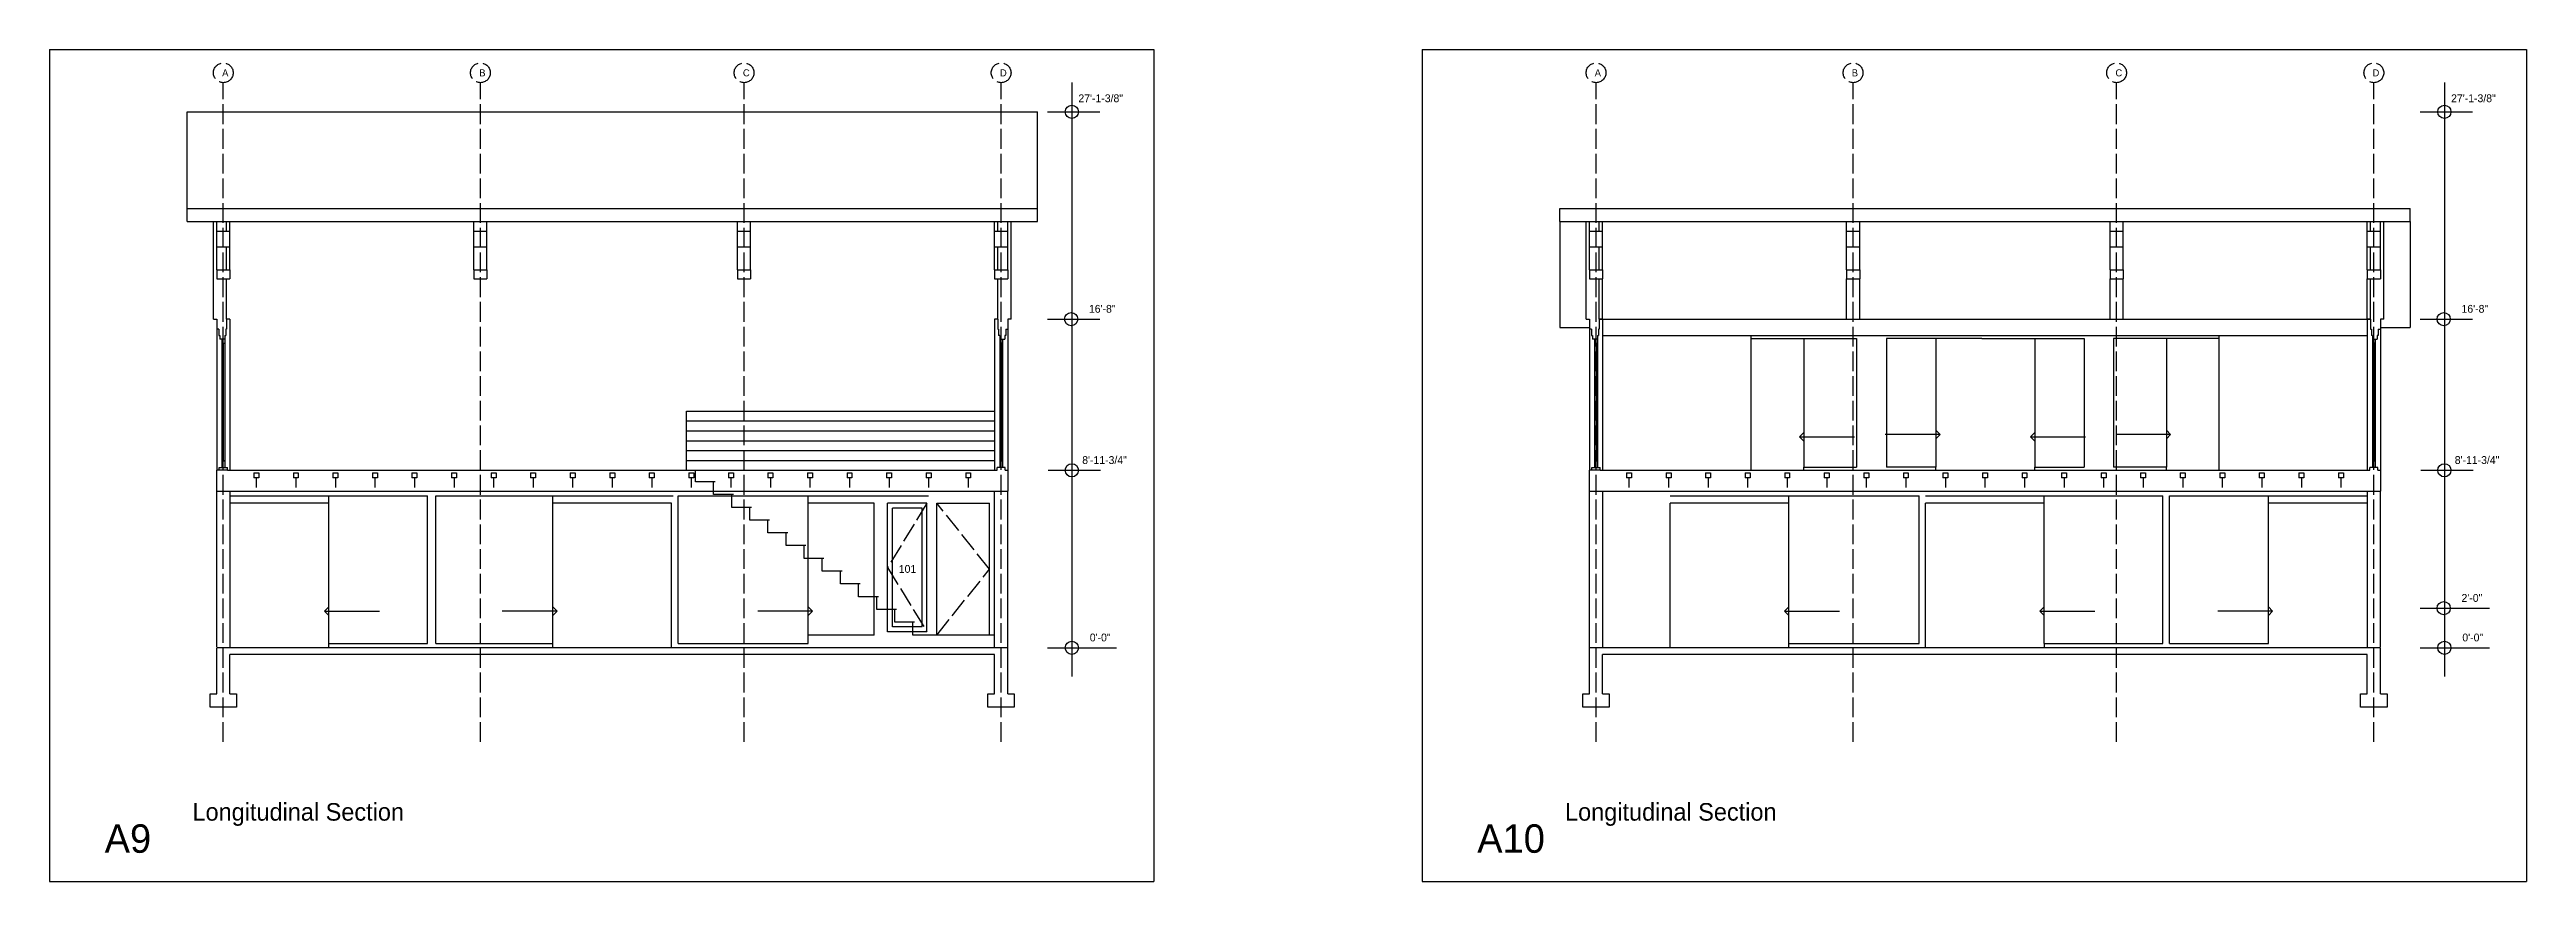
# Model space of a CAD drawing. Header units: inches. Extents: x -285 to 6358, y -2516 to 3346.
# Drawn here: x 4638 to 6141, y -2516 to -2011 of the extents above; entities that cross this region are included whole.
import ezdxf

# ---------------------------------------------------------------- set-up
doc = ezdxf.new("R2010")
doc.units = ezdxf.units.IN
doc.header["$MEASUREMENT"] = 0
doc.linetypes.add('ACAD_ISO02W100', pattern=[15, 12, -3])
for name, color, linetype in [('const', 7, 'Continuous'), ('e1', 7, 'Continuous'), ('e2', 251, 'Continuous'), ('glass', 172, 'Continuous'), ('glassSwing', 172, 'ACAD_ISO02W100'), ('grid', 252, 'ACAD_ISO02W100'), ('stairs', 140, 'Continuous'), ('walls', 7, 'Continuous')]:
    doc.layers.add(name, color=color, linetype=linetype)

msp = doc.modelspace()

# ---------------------------------------------------------------- linework, layer by layer
for p, q in [((4637.6, -2011.1), (5307.7, -2011.1)), ((4637.6, -2011.1), (4637.6, -2516.1)), ((5307.7, -2011.1), (5307.7, -2516.1)), ((5470.5, -2011.1), (5470.5, -2516.1)), ((5470.5, -2011.1), (6140.6, -2011.1)), ((6140.6, -2011.1), (6140.6, -2516.1)), ((4637.6, -2516.1), (5307.7, -2516.1)), ((5470.5, -2516.1), (6140.6, -2516.1))]:
    msp.add_line(p, q)
at = {"layer": 'e1'}
for p, q in [((5670.1, -2186.5), (5734.1, -2186.5)), ((5702.1, -2186.5), (5702.1, -2264.5)), ((5734.1, -2186.5), (5734.1, -2264.5)), ((5752.2, -2186.5), (5752.2, -2264.5)), ((5810.2, -2186.5), (5752.2, -2186.5)), ((5782.2, -2186.5), (5782.2, -2264.5)), ((5810.2, -2186.5), (5872.2, -2186.5)), ((5842.2, -2186.5), (5842.2, -2264.5)), ((5872.2, -2186.5), (5872.2, -2264.5)), ((5954.1, -2186.5), (5890.1, -2186.5)), ((5890.1, -2186.5), (5890.1, -2264.5)), ((5922.1, -2186.5), (5922.1, -2264.5)), ((5702.1, -2264.5), (5734.1, -2264.5)), ((5782.2, -2264.5), (5752.2, -2264.5)), ((5842.2, -2264.5), (5872.2, -2264.5)), ((5922.1, -2264.5), (5890.1, -2264.5)), ((4747, -2282), (4867, -2282)), ((4807, -2371.7), (4807, -2282)), ((4867, -2371.7), (4867, -2282)), ((4872, -2282), (5016, -2282)), ((4872, -2371.7), (4872, -2282)), ((4943, -2371.7), (4943, -2282)), ((5019, -2282), (5171, -2282)), ((5019, -2371.7), (5019, -2282)), ((5098, -2371.7), (5098, -2282)), ((5621, -2282), (5772, -2282)), ((5693, -2371.7), (5693, -2282)), ((5772, -2371.7), (5772, -2282)), ((5776, -2282), (5848.9, -2282)), ((5848, -2282), (5920, -2282)), ((5848, -2371.7), (5848, -2282)), ((5920, -2371.7), (5920, -2282)), ((5924, -2282), (6044, -2282)), ((5924, -2371.7), (5924, -2282)), ((5984, -2371.7), (5984, -2282)), ((4807, -2371.7), (4867, -2371.7)), ((4872, -2371.7), (4943, -2371.7)), ((5019, -2371.7), (5098, -2371.7)), ((5693, -2371.7), (5772, -2371.7)), ((5848, -2371.7), (5920, -2371.7)), ((5924, -2371.7), (5984, -2371.7))]:
    msp.add_line(p, q, dxfattribs=at)
at = {"layer": 'e2'}
for p, q in [((5257.9, -2031.1), (5257.9, -2391.7)), ((6090.8, -2031.1), (6090.8, -2391.7)), ((5243.2, -2048.9), (5275, -2048.9)), ((6076.1, -2048.9), (6107.9, -2048.9)), ((4739, -2121.4), (4739, -2115.5)), ((4747, -2121.4), (4747, -2115.5)), ((4895, -2121.4), (4895, -2115.5)), ((4903, -2121.4), (4903, -2115.5)), ((5055, -2121.4), (5055, -2115.5)), ((5063, -2121.4), (5063, -2115.5)), ((5211, -2121.4), (5211, -2115.5)), ((5219, -2121.4), (5219, -2115.5)), ((5554, -2115.5), (5554, -2179.8)), ((5572, -2121.4), (5572, -2115.5)), ((5580, -2121.4), (5580, -2115.5)), ((5728, -2121.4), (5728, -2115.5)), ((5736, -2121.4), (5736, -2115.5)), ((5887.9, -2121.4), (5887.9, -2115.5)), ((5895.9, -2121.4), (5895.9, -2115.5)), ((6044, -2121.4), (6044, -2115.5)), ((6052, -2121.4), (6052, -2115.5)), ((6070, -2115.5), (6070, -2179.8)), ((4739, -2144.7), (4739, -2130.9)), ((4747, -2144.7), (4747, -2130.9)), ((4895, -2144.7), (4895, -2130.9)), ((4903, -2144.7), (4903, -2130.9)), ((5055, -2144.7), (5055, -2130.9)), ((5063, -2144.7), (5063, -2130.9)), ((5211, -2144.7), (5211, -2130.9)), ((5219, -2144.7), (5219, -2130.9)), ((5572, -2144.7), (5572, -2130.9)), ((5580, -2144.7), (5580, -2130.9)), ((5728, -2144.7), (5728, -2130.9)), ((5736, -2144.7), (5736, -2130.9)), ((5887.9, -2144.7), (5887.9, -2130.9)), ((5895.9, -2144.7), (5895.9, -2130.9)), ((6044, -2144.7), (6044, -2130.9)), ((6052, -2144.7), (6052, -2130.9)), ((5580, -2174.7), (5580, -2150.2)), ((5728, -2174.7), (5728, -2150.2)), ((5736, -2174.7), (5736, -2150.2)), ((5887.9, -2174.7), (5887.9, -2150.2)), ((5895.9, -2174.7), (5895.9, -2150.2)), ((6044, -2174.7), (6044, -2150.2)), ((4747, -2174.7), (4745, -2174.7)), ((4747, -2174.7), (4747, -2266.5)), ((5211, -2174.7), (5211, -2266.5)), ((5213, -2174.7), (5211, -2174.7)), ((5243.2, -2174.7), (5275, -2174.7)), ((5578, -2174.7), (6046, -2174.7)), ((5580, -2174.7), (5578, -2174.7)), ((5580, -2174.7), (5580, -2266.5)), ((6044, -2174.7), (6044, -2266.5)), ((6046, -2174.7), (6044, -2174.7)), ((6076.1, -2174.7), (6107.9, -2174.7)), ((4739, -2180.8), (4739, -2266.5)), ((4742.2, -2189.3), (4742.2, -2260.7)), ((4743.9, -2189.3), (4743.9, -2260.7)), ((5214.2, -2189.3), (5214.2, -2260.7)), ((5215.9, -2189.3), (5215.9, -2260.7)), ((5219, -2180.8), (5219, -2266.5)), ((5554, -2179.8), (5572, -2179.8)), ((5572, -2180.8), (5572, -2266.5)), ((5575.1, -2189.3), (5575.1, -2260.7)), ((5576.8, -2189.3), (5576.8, -2260.7)), ((5580, -2184.7), (6044, -2184.7)), ((5670.1, -2266.5), (5670.1, -2184.7)), ((5954.1, -2266.5), (5954.1, -2184.7)), ((6047.1, -2189.3), (6047.1, -2260.7)), ((6048.8, -2189.3), (6048.8, -2260.7)), ((6052, -2179.8), (6070, -2179.8)), ((6052, -2180.8), (6052, -2266.5)), ((5243.6, -2266.5), (5275.4, -2266.5)), ((5702.1, -2266.5), (5702.1, -2264.5)), ((5782.2, -2266.5), (5782.2, -2264.5)), ((5842.2, -2266.5), (5842.2, -2264.5)), ((5922.1, -2266.5), (5922.1, -2264.5)), ((6076.5, -2266.5), (6108.3, -2266.5)), ((4739, -2373.7), (4739, -2279.2)), ((4747, -2279.2), (4747, -2374.2)), ((5211, -2374.2), (5211, -2279.2)), ((5219, -2374.2), (5219, -2279.2)), ((5572, -2373.7), (5572, -2279.2)), ((5580, -2279.2), (5580, -2374.2)), ((6044, -2279.2), (6044, -2374.2)), ((6052, -2373.7), (6052, -2279.2)), ((4807, -2286.5), (4747, -2286.5)), ((4807, -2374.2), (4807, -2286.5)), ((4943, -2374.2), (4943, -2286.5)), ((5015, -2286.5), (4943, -2286.5)), ((5015, -2374.2), (5015, -2286.5)), ((5098, -2366.5), (5098, -2286.5)), ((5138, -2286.5), (5098, -2286.5)), ((5138, -2366.5), (5138, -2286.5)), ((5170, -2286.5), (5146, -2286.5)), ((5146, -2364.5), (5146, -2286.5)), ((5167, -2289.5), (5149, -2289.5)), ((5149, -2361.5), (5149, -2289.5)), ((5167, -2361.5), (5167, -2289.5)), ((5170, -2364.5), (5170, -2286.5)), ((5176, -2366.5), (5176, -2286.5)), ((5176, -2286.5), (5208, -2286.5)), ((5208, -2366.5), (5208, -2286.5)), ((5693, -2286.5), (5621, -2286.5)), ((5621, -2374.2), (5621, -2286.5)), ((5847.9, -2286.5), (5775.9, -2286.5)), ((5775.9, -2374.2), (5775.9, -2286.5)), ((5776, -2374.2), (5776, -2286.5)), ((6044, -2286.5), (5983.9, -2286.5)), ((6076.1, -2350.2), (6118.1, -2350.2)), ((5138, -2366.5), (5098, -2366.5)), ((5170, -2364.5), (5146, -2364.5)), ((5167, -2361.5), (5149, -2361.5)), ((5243.2, -2374.2), (5285.1, -2374.2)), ((5693, -2374.2), (5693, -2371.7)), ((5848, -2371.7), (5848, -2374.2)), ((6076.1, -2374.2), (6118.1, -2374.2))]:
    msp.add_line(p, q, dxfattribs=at)
for centre in [(5257.9, -2048.9), (6090.8, -2048.9), (5257.5, -2174.7), (6090.4, -2174.7), (5257.9, -2266.5), (6090.8, -2266.5), (6090.4, -2350.2), (5257.9, -2374.2), (6090.8, -2374.2)]:
    msp.add_circle(centre, 4, dxfattribs=at)
at = {"layer": 'glass'}
for p, q in [((4743, -2189.3), (4743, -2260.7)), ((5215, -2189.3), (5215, -2260.7)), ((5576, -2189.3), (5576, -2260.7)), ((6048, -2189.3), (6048, -2260.7))]:
    msp.add_line(p, q, dxfattribs=at)
at = {"layer": 'glassSwing'}
for p, q in [((5170, -2286.5), (5146, -2325.5)), ((5208, -2326.5), (5176, -2286.5)), ((5146, -2325.5), (5170, -2364.5)), ((5176, -2366.5), (5208, -2326.5))]:
    msp.add_line(p, q, dxfattribs=at)
at = {"layer": 'grid'}
for p, q in [((4743, -2431.3), (4743, -2031.2)), ((4899, -2431.3), (4899, -2031.2)), ((5059, -2431.3), (5059, -2031.2)), ((5215, -2431.3), (5215, -2031.2)), ((5576, -2431.3), (5576, -2031.2)), ((5732, -2431.3), (5732, -2031.2)), ((5891.9, -2431.3), (5891.9, -2031.2)), ((6048, -2431.3), (6048, -2031.2))]:
    msp.add_line(p, q, dxfattribs=at)
for centre in [(4743, -2025.2), (4899, -2025.2), (5059, -2025.2), (5215, -2025.2), (5576, -2025.2), (5732, -2025.2), (5891.9, -2025.2), (6048, -2025.2)]:
    msp.add_circle(centre, 6, dxfattribs=at)
at = {"layer": 'stairs'}
for p, q in [((5024, -2230.5), (5211, -2230.5)), ((5024, -2266.5), (5024, -2230.5)), ((5024, -2236.5), (5211, -2236.5)), ((5024, -2242.5), (5211, -2242.5)), ((5024, -2248.5), (5211, -2248.5)), ((5024, -2254.5), (5211, -2254.5)), ((5699.5, -2246.2), (5702.1, -2243.6)), ((5699.5, -2246.2), (5732.8, -2246.2)), ((5699.5, -2246.2), (5702.1, -2248.8)), ((5784.9, -2244.7), (5751.5, -2244.7)), ((5784.9, -2244.7), (5782.2, -2242.1)), ((5784.9, -2244.7), (5782.2, -2247.4)), ((5839.6, -2246.2), (5842.2, -2243.6)), ((5839.6, -2246.2), (5873, -2246.2)), ((5839.6, -2246.2), (5842.2, -2248.8)), ((5924.7, -2244.7), (5891.4, -2244.7)), ((5924.7, -2244.7), (5922.1, -2242.1)), ((5924.7, -2244.7), (5922.1, -2247.4)), ((5024, -2260.5), (5211, -2260.5)), ((5029.5, -2273.5), (5029.5, -2266.5)), ((5041.5, -2273.5), (5029.5, -2273.5)), ((5040.5, -2281.2), (5040.5, -2273.5)), ((5052.5, -2281.2), (5040.5, -2281.2)), ((5051.5, -2289), (5051.5, -2281.2)), ((5063.5, -2289), (5051.5, -2289)), ((5062.5, -2296.7), (5062.5, -2289)), ((5074.5, -2296.7), (5062.5, -2296.7)), ((5073.5, -2304.5), (5073.5, -2296.7)), ((5085.5, -2304.5), (5073.5, -2304.5)), ((5084.5, -2312.2), (5084.5, -2304.5)), ((5096.5, -2312.2), (5084.5, -2312.2)), ((5095.5, -2320), (5095.5, -2312.2)), ((5107.5, -2320), (5095.5, -2320)), ((5106.5, -2327.7), (5106.5, -2320)), ((5118.5, -2327.7), (5106.5, -2327.7)), ((5117.5, -2335.5), (5117.5, -2327.7)), ((5129.5, -2335.5), (5117.5, -2335.5)), ((5128.5, -2343.2), (5128.5, -2335.5)), ((5140.5, -2343.2), (5128.5, -2343.2)), ((5139.5, -2351), (5139.5, -2343.2)), ((4804.4, -2352), (4807, -2349.3)), ((4804.4, -2352), (4807, -2354.6)), ((4804.4, -2352), (4837.7, -2352)), ((4945.6, -2352), (4912.3, -2352)), ((4945.6, -2352), (4943, -2349.3)), ((4945.6, -2352), (4943, -2354.6)), ((5100.6, -2352), (5067.3, -2352)), ((5100.6, -2352), (5098, -2349.3)), ((5100.6, -2352), (5098, -2354.6)), ((5151.5, -2351), (5139.5, -2351)), ((5150.5, -2358.7), (5150.5, -2351)), ((5162.5, -2358.7), (5150.5, -2358.7)), ((5161.5, -2366.5), (5161.5, -2358.7)), ((5690.3, -2352), (5693, -2349.3)), ((5690.3, -2352), (5693, -2354.6)), ((5690.3, -2352), (5723.7, -2352)), ((5845.3, -2352), (5848, -2349.3)), ((5845.3, -2352), (5878.7, -2352)), ((5845.3, -2352), (5848, -2354.6)), ((5986.6, -2352), (5953.3, -2352)), ((5986.6, -2352), (5984, -2349.3)), ((5986.6, -2352), (5984, -2354.6)), ((5211, -2366.5), (5161.5, -2366.5))]:
    msp.add_line(p, q, dxfattribs=at)
at = {"layer": 'walls'}
for p, q in [((4721, -2048.9), (5237, -2048.9)), ((4721, -2115.5), (4721, -2048.9)), ((5237, -2115.5), (5237, -2048.9)), ((4721, -2107.5), (5237, -2107.5)), ((4721, -2115.5), (5237, -2115.5)), ((4737, -2174.7), (4737, -2115.5)), ((4745, -2121.4), (4745, -2115.5)), ((5213, -2121.4), (5213, -2115.5)), ((5221, -2174.7), (5221, -2115.5)), ((5554, -2107.5), (6070, -2107.5)), ((5554, -2115.5), (5554, -2107.5)), ((5554, -2115.5), (6070, -2115.5)), ((5570, -2174.7), (5570, -2115.5)), ((5578, -2121.4), (5578, -2115.5)), ((6046, -2121.4), (6046, -2115.5)), ((6054, -2174.7), (6054, -2115.5)), ((6070, -2115.5), (6070, -2107.5)), ((4739, -2121.4), (4747, -2121.4)), ((4739, -2130.9), (4739, -2121.4)), ((4739, -2130.9), (4747, -2130.9)), ((4745, -2144.7), (4745, -2130.9)), ((4747, -2130.9), (4747, -2121.4)), ((4895, -2130.9), (4895, -2121.4)), ((4895, -2121.4), (4903, -2121.4)), ((4895, -2130.9), (4903, -2130.9)), ((4903, -2130.9), (4903, -2121.4)), ((5055, -2130.9), (5055, -2121.4)), ((5055, -2121.4), (5063, -2121.4)), ((5055, -2130.9), (5063, -2130.9)), ((5063, -2130.9), (5063, -2121.4)), ((5211, -2130.9), (5211, -2121.4)), ((5211, -2121.4), (5219, -2121.4)), ((5211, -2130.9), (5219, -2130.9)), ((5213, -2144.7), (5213, -2130.9)), ((5219, -2130.9), (5219, -2121.4)), ((5572, -2121.4), (5580, -2121.4)), ((5572, -2130.9), (5572, -2121.4)), ((5572, -2130.9), (5580, -2130.9)), ((5578, -2144.7), (5578, -2130.9)), ((5580, -2130.9), (5580, -2121.4)), ((5728, -2121.4), (5736, -2121.4)), ((5728, -2130.9), (5728, -2121.4)), ((5728, -2130.9), (5736, -2130.9)), ((5736, -2130.9), (5736, -2121.4)), ((5887.9, -2130.9), (5887.9, -2121.4)), ((5887.9, -2121.4), (5895.9, -2121.4)), ((5887.9, -2130.9), (5895.9, -2130.9)), ((5895.9, -2130.9), (5895.9, -2121.4)), ((6044, -2121.4), (6052, -2121.4)), ((6044, -2130.9), (6044, -2121.4)), ((6044, -2130.9), (6052, -2130.9)), ((6046, -2144.7), (6046, -2130.9)), ((6052, -2130.9), (6052, -2121.4)), ((4739, -2144.7), (4747, -2144.7)), ((4739, -2144.7), (4739, -2150.2)), ((4747, -2144.7), (4747, -2150.2)), ((4895, -2144.7), (4895, -2150.2)), ((4895, -2144.7), (4903, -2144.7)), ((4903, -2144.7), (4903, -2150.2)), ((5055, -2144.7), (5055, -2150.2)), ((5055, -2144.7), (5063, -2144.7)), ((5063, -2144.7), (5063, -2150.2)), ((5211, -2144.7), (5211, -2150.2)), ((5211, -2144.7), (5219, -2144.7)), ((5219, -2144.7), (5219, -2150.2)), ((5572, -2144.7), (5580, -2144.7)), ((5572, -2144.7), (5572, -2150.2)), ((5580, -2144.7), (5580, -2150.2)), ((5728, -2144.7), (5736, -2144.7)), ((5728, -2144.7), (5728, -2150.2)), ((5736, -2144.7), (5736, -2150.2)), ((5887.9, -2144.7), (5887.9, -2150.2)), ((5887.9, -2144.7), (5895.9, -2144.7)), ((5895.9, -2144.7), (5895.9, -2150.2)), ((6044, -2144.7), (6052, -2144.7)), ((6044, -2144.7), (6044, -2150.2)), ((6052, -2144.7), (6052, -2150.2)), ((4739, -2150.2), (4747, -2150.2)), ((4745, -2174.7), (4745, -2150.2)), ((4895, -2150.2), (4903, -2150.2)), ((5055, -2150.2), (5063, -2150.2)), ((5211, -2150.2), (5219, -2150.2)), ((5213, -2174.7), (5213, -2150.2)), ((5572, -2150.2), (5580, -2150.2)), ((5578, -2174.7), (5578, -2150.2)), ((5728, -2150.2), (5736, -2150.2)), ((5887.9, -2150.2), (5895.9, -2150.2)), ((6044, -2150.2), (6052, -2150.2)), ((6046, -2174.7), (6046, -2150.2)), ((4737, -2174.7), (4739, -2174.7)), ((4739, -2174.7), (4739, -2180.8)), ((4745, -2174.7), (4745, -2180.8)), ((5213, -2174.7), (5213, -2180.8)), ((5221, -2174.7), (5219, -2174.7)), ((5219, -2174.7), (5219, -2180.8)), ((5570, -2174.7), (5572, -2174.7)), ((5572, -2174.7), (5572, -2180.8)), ((5578, -2174.7), (5578, -2180.8)), ((6046, -2174.7), (6046, -2180.8)), ((6052, -2174.7), (6052, -2180.8)), ((6054, -2174.7), (6052, -2174.7)), ((4740.3, -2180.8), (4739, -2180.8)), ((4740.3, -2180.8), (4740.3, -2184.7)), ((4740.3, -2184.7), (4740.9, -2184.7)), ((4740.9, -2184.7), (4740.9, -2186.8)), ((4743.9, -2186.8), (4740.9, -2186.8)), ((4742.2, -2186.8), (4742.2, -2189.3)), ((4742.2, -2189.3), (4743.9, -2189.3)), ((4743.9, -2184.7), (4743.9, -2186.8)), ((4743.9, -2184.7), (4744.5, -2184.7)), ((4743.9, -2186.8), (4743.9, -2189.3)), ((4745, -2180.8), (4744.5, -2180.8)), ((4744.5, -2180.8), (4744.5, -2184.7)), ((5213, -2180.8), (5213.5, -2180.8)), ((5213.5, -2180.8), (5213.5, -2184.7)), ((5214.2, -2184.7), (5213.5, -2184.7)), ((5214.2, -2184.7), (5214.2, -2186.8)), ((5214.2, -2186.8), (5214.2, -2189.3)), ((5214.2, -2186.8), (5217.2, -2186.8)), ((5215.9, -2189.3), (5214.2, -2189.3)), ((5215.9, -2186.8), (5215.9, -2189.3)), ((5217.8, -2184.7), (5217.2, -2184.7)), ((5217.2, -2184.7), (5217.2, -2186.8)), ((5217.8, -2180.8), (5217.8, -2184.7)), ((5217.8, -2180.8), (5219, -2180.8)), ((5573.2, -2180.8), (5572, -2180.8)), ((5573.2, -2180.8), (5573.2, -2184.7)), ((5573.2, -2184.7), (5573.8, -2184.7)), ((5573.8, -2184.7), (5573.8, -2186.8)), ((5576.8, -2186.8), (5573.8, -2186.8)), ((5575.1, -2186.8), (5575.1, -2189.3)), ((5575.1, -2189.3), (5576.8, -2189.3)), ((5576.8, -2184.7), (5577.5, -2184.7)), ((5576.8, -2184.7), (5576.8, -2186.8)), ((5576.8, -2186.8), (5576.8, -2189.3)), ((5577.5, -2180.8), (5577.5, -2184.7)), ((5578, -2180.8), (5577.5, -2180.8)), ((6046, -2180.8), (6046.5, -2180.8)), ((6046.5, -2180.8), (6046.5, -2184.7)), ((6047.1, -2184.7), (6046.5, -2184.7)), ((6047.1, -2184.7), (6047.1, -2186.8)), ((6047.1, -2186.8), (6050.1, -2186.8)), ((6047.1, -2186.8), (6047.1, -2189.3)), ((6048.8, -2189.3), (6047.1, -2189.3)), ((6048.8, -2186.8), (6048.8, -2189.3)), ((6050.1, -2184.7), (6050.1, -2186.8)), ((6050.7, -2184.7), (6050.1, -2184.7)), ((6050.7, -2180.8), (6050.7, -2184.7)), ((6050.7, -2180.8), (6052, -2180.8)), ((4745.5, -2266.5), (4739, -2266.5)), ((4739, -2279.2), (4739, -2266.5)), ((4740.5, -2264.7), (4745.5, -2264.7)), ((4740.5, -2266.5), (4740.5, -2264.7)), ((4742.2, -2260.7), (4743.9, -2260.7)), ((4742.2, -2260.7), (4742.2, -2264.7)), ((4743.9, -2260.7), (4742.2, -2260.7)), ((4743.9, -2260.7), (4743.9, -2264.7)), ((4745.5, -2266.5), (4745.5, -2264.7)), ((4745.5, -2266.5), (5212.5, -2266.5)), ((4761.5, -2268), (4764.5, -2268)), ((4761.5, -2268), (4761.5, -2271)), ((4764.5, -2268), (4764.5, -2271)), ((4785.5, -2268), (4788.5, -2268)), ((4785.5, -2268), (4785.5, -2271)), ((4788.5, -2268), (4788.5, -2271)), ((4809.5, -2268), (4812.5, -2268)), ((4809.5, -2268), (4809.5, -2271)), ((4812.5, -2268), (4812.5, -2271)), ((4833.5, -2268), (4836.5, -2268)), ((4833.5, -2268), (4833.5, -2271)), ((4836.5, -2268), (4836.5, -2271)), ((4857.5, -2268), (4860.5, -2268)), ((4857.5, -2268), (4857.5, -2271)), ((4860.5, -2268), (4860.5, -2271)), ((4881.5, -2268), (4884.5, -2268)), ((4881.5, -2268), (4881.5, -2271)), ((4884.5, -2268), (4884.5, -2271)), ((4905.5, -2268), (4908.5, -2268)), ((4905.5, -2268), (4905.5, -2271)), ((4908.5, -2268), (4908.5, -2271)), ((4929.5, -2268), (4932.5, -2268)), ((4929.5, -2268), (4929.5, -2271)), ((4932.5, -2268), (4932.5, -2271)), ((4953.5, -2268), (4956.5, -2268)), ((4953.5, -2268), (4953.5, -2271)), ((4956.5, -2268), (4956.5, -2271)), ((4977.5, -2268), (4980.5, -2268)), ((4977.5, -2268), (4977.5, -2271)), ((4980.5, -2268), (4980.5, -2271)), ((5001.5, -2268), (5004.5, -2268)), ((5001.5, -2268), (5001.5, -2271)), ((5004.5, -2268), (5004.5, -2271)), ((5025.5, -2268), (5028.5, -2268)), ((5025.5, -2268), (5025.5, -2271)), ((5028.5, -2268), (5028.5, -2271)), ((5049.5, -2268), (5052.5, -2268)), ((5049.5, -2268), (5049.5, -2271)), ((5052.5, -2268), (5052.5, -2271)), ((5073.5, -2268), (5076.5, -2268)), ((5073.5, -2268), (5073.5, -2271)), ((5076.5, -2268), (5076.5, -2271)), ((5097.5, -2268), (5100.5, -2268)), ((5097.5, -2268), (5097.5, -2271)), ((5100.5, -2268), (5100.5, -2271)), ((5121.5, -2268), (5124.5, -2268)), ((5121.5, -2268), (5121.5, -2271)), ((5124.5, -2268), (5124.5, -2271)), ((5145.5, -2268), (5148.5, -2268)), ((5145.5, -2268), (5145.5, -2271)), ((5148.5, -2268), (5148.5, -2271)), ((5169.5, -2268), (5172.5, -2268)), ((5169.5, -2268), (5169.5, -2271)), ((5172.5, -2268), (5172.5, -2271)), ((5193.5, -2268), (5196.5, -2268)), ((5193.5, -2268), (5193.5, -2271)), ((5196.5, -2268), (5196.5, -2271)), ((5217.5, -2264.7), (5212.5, -2264.7)), ((5212.5, -2266.5), (5212.5, -2264.7)), ((5214.2, -2260.7), (5214.2, -2264.7)), ((5214.2, -2260.7), (5215.9, -2260.7)), ((5215.9, -2260.7), (5214.2, -2260.7)), ((5215.9, -2260.7), (5215.9, -2264.7)), ((5217.5, -2266.5), (5217.5, -2264.7)), ((5217.5, -2266.5), (5219, -2266.5)), ((5219, -2266.5), (5219, -2279.2)), ((5578.5, -2266.5), (5572, -2266.5)), ((5572, -2279.2), (5572, -2266.5)), ((5573.5, -2266.5), (5573.5, -2264.7)), ((5573.5, -2264.7), (5578.5, -2264.7)), ((5575.1, -2260.7), (5575.1, -2264.7)), ((5576.8, -2260.7), (5575.1, -2260.7)), ((5575.1, -2260.7), (5576.8, -2260.7)), ((5576.8, -2260.7), (5576.8, -2264.7)), ((5578.5, -2266.5), (5578.5, -2264.7)), ((5578.5, -2266.5), (6045.5, -2266.5)), ((5594.5, -2268), (5597.5, -2268)), ((5594.5, -2268), (5594.5, -2271)), ((5597.5, -2268), (5597.5, -2271)), ((5618.5, -2268), (5621.5, -2268)), ((5618.5, -2268), (5618.5, -2271)), ((5621.5, -2268), (5621.5, -2271)), ((5642.5, -2268), (5645.5, -2268)), ((5642.5, -2268), (5642.5, -2271)), ((5645.5, -2268), (5645.5, -2271)), ((5666.5, -2268), (5669.5, -2268)), ((5666.5, -2268), (5666.5, -2271)), ((5669.5, -2268), (5669.5, -2271)), ((5690.5, -2268), (5693.5, -2268)), ((5690.5, -2268), (5690.5, -2271)), ((5693.5, -2268), (5693.5, -2271)), ((5714.5, -2268), (5717.5, -2268)), ((5714.5, -2268), (5714.5, -2271)), ((5717.5, -2268), (5717.5, -2271)), ((5738.5, -2268), (5741.5, -2268)), ((5738.5, -2268), (5738.5, -2271)), ((5741.5, -2268), (5741.5, -2271)), ((5762.5, -2268), (5765.5, -2268)), ((5762.5, -2268), (5762.5, -2271)), ((5765.5, -2268), (5765.5, -2271)), ((5786.5, -2268), (5789.5, -2268)), ((5786.5, -2268), (5786.5, -2271)), ((5789.5, -2268), (5789.5, -2271)), ((5810.5, -2268), (5813.5, -2268)), ((5810.5, -2268), (5810.5, -2271)), ((5813.5, -2268), (5813.5, -2271)), ((5834.5, -2268), (5837.5, -2268)), ((5834.5, -2268), (5834.5, -2271)), ((5837.5, -2268), (5837.5, -2271)), ((5858.5, -2268), (5861.5, -2268)), ((5858.5, -2268), (5858.5, -2271)), ((5861.5, -2268), (5861.5, -2271)), ((5882.5, -2268), (5885.5, -2268)), ((5882.5, -2268), (5882.5, -2271)), ((5885.5, -2268), (5885.5, -2271)), ((5906.5, -2268), (5909.5, -2268)), ((5906.5, -2268), (5906.5, -2271)), ((5909.5, -2268), (5909.5, -2271)), ((5930.5, -2268), (5933.5, -2268)), ((5930.5, -2268), (5930.5, -2271)), ((5933.5, -2268), (5933.5, -2271)), ((5954.5, -2268), (5957.5, -2268)), ((5954.5, -2268), (5954.5, -2271)), ((5957.5, -2268), (5957.5, -2271)), ((5978.5, -2268), (5981.5, -2268)), ((5978.5, -2268), (5978.5, -2271)), ((5981.5, -2268), (5981.5, -2271)), ((6002.5, -2268), (6005.5, -2268)), ((6002.5, -2268), (6002.5, -2271)), ((6005.5, -2268), (6005.5, -2271)), ((6026.5, -2268), (6029.5, -2268)), ((6026.5, -2268), (6026.5, -2271)), ((6029.5, -2268), (6029.5, -2271)), ((6045.5, -2266.5), (6045.5, -2264.7)), ((6050.5, -2264.7), (6045.5, -2264.7)), ((6048.8, -2260.7), (6047.1, -2260.7)), ((6047.1, -2260.7), (6048.8, -2260.7)), ((6047.1, -2260.7), (6047.1, -2264.7)), ((6048.8, -2260.7), (6048.8, -2264.7)), ((6050.5, -2266.5), (6050.5, -2264.7)), ((6050.5, -2266.5), (6052, -2266.5)), ((6052, -2266.5), (6052, -2279.2)), ((4739, -2279.2), (5219, -2279.2)), ((4764.5, -2271), (4761.5, -2271)), ((4763, -2271), (4763, -2277)), ((4788.5, -2271), (4785.5, -2271)), ((4787, -2271), (4787, -2277)), ((4812.5, -2271), (4809.5, -2271)), ((4811, -2271), (4811, -2277)), ((4836.5, -2271), (4833.5, -2271)), ((4835, -2271), (4835, -2277)), ((4860.5, -2271), (4857.5, -2271)), ((4859, -2271), (4859, -2277)), ((4884.5, -2271), (4881.5, -2271)), ((4883, -2271), (4883, -2277)), ((4908.5, -2271), (4905.5, -2271)), ((4907, -2271), (4907, -2277)), ((4932.5, -2271), (4929.5, -2271)), ((4931, -2271), (4931, -2277)), ((4956.5, -2271), (4953.5, -2271)), ((4955, -2271), (4955, -2277)), ((4980.5, -2271), (4977.5, -2271)), ((4979, -2271), (4979, -2277)), ((5004.5, -2271), (5001.5, -2271)), ((5003, -2271), (5003, -2277)), ((5028.5, -2271), (5025.5, -2271)), ((5027, -2271), (5027, -2277)), ((5052.5, -2271), (5049.5, -2271)), ((5051, -2271), (5051, -2277)), ((5076.5, -2271), (5073.5, -2271)), ((5075, -2271), (5075, -2277)), ((5100.5, -2271), (5097.5, -2271)), ((5099, -2271), (5099, -2277)), ((5124.5, -2271), (5121.5, -2271)), ((5123, -2271), (5123, -2277)), ((5148.5, -2271), (5145.5, -2271)), ((5147, -2271), (5147, -2277)), ((5172.5, -2271), (5169.5, -2271)), ((5171, -2271), (5171, -2277)), ((5196.5, -2271), (5193.5, -2271)), ((5195, -2271), (5195, -2277)), ((5572, -2279.2), (6052, -2279.2)), ((5597.5, -2271), (5594.5, -2271)), ((5596, -2271), (5596, -2277)), ((5621.5, -2271), (5618.5, -2271)), ((5620, -2271), (5620, -2277)), ((5645.5, -2271), (5642.5, -2271)), ((5644, -2271), (5644, -2277)), ((5669.5, -2271), (5666.5, -2271)), ((5668, -2271), (5668, -2277)), ((5693.5, -2271), (5690.5, -2271)), ((5692, -2271), (5692, -2277)), ((5717.5, -2271), (5714.5, -2271)), ((5716, -2271), (5716, -2277)), ((5741.5, -2271), (5738.5, -2271)), ((5740, -2271), (5740, -2277)), ((5765.5, -2271), (5762.5, -2271)), ((5764, -2271), (5764, -2277)), ((5789.5, -2271), (5786.5, -2271)), ((5788, -2271), (5788, -2277)), ((5813.5, -2271), (5810.5, -2271)), ((5812, -2271), (5812, -2277)), ((5837.5, -2271), (5834.5, -2271)), ((5836, -2271), (5836, -2277)), ((5861.5, -2271), (5858.5, -2271)), ((5860, -2271), (5860, -2277)), ((5885.5, -2271), (5882.5, -2271)), ((5884, -2271), (5884, -2277)), ((5909.5, -2271), (5906.5, -2271)), ((5908, -2271), (5908, -2277)), ((5933.5, -2271), (5930.5, -2271)), ((5932, -2271), (5932, -2277)), ((5957.5, -2271), (5954.5, -2271)), ((5956, -2271), (5956, -2277)), ((5981.5, -2271), (5978.5, -2271)), ((5980, -2271), (5980, -2277)), ((6005.5, -2271), (6002.5, -2271)), ((6004, -2271), (6004, -2277)), ((6029.5, -2271), (6026.5, -2271)), ((6028, -2271), (6028, -2277)), ((5219, -2374.2), (4739, -2374.2)), ((4739, -2402.2), (4739, -2374.2)), ((5219, -2402.2), (5219, -2374.2)), ((5572, -2402.2), (5572, -2373.7)), ((6052, -2374.2), (5572, -2374.2)), ((6052, -2402.2), (6052, -2374.2)), ((5211, -2378.2), (4747, -2378.2)), ((4747, -2402.2), (4747, -2378.2)), ((5211, -2402.2), (5211, -2378.2)), ((5580, -2402.2), (5580, -2378.2)), ((6044, -2378.2), (5580, -2378.2)), ((6044, -2402.2), (6044, -2378.2)), ((4735, -2402.2), (4739, -2402.2)), ((4735, -2410.2), (4735, -2402.2)), ((4747, -2402.2), (4751, -2402.2)), ((4751, -2402.2), (4751, -2410.2)), ((5207, -2410.2), (5207, -2402.2)), ((5207, -2402.2), (5211, -2402.2)), ((5219, -2402.2), (5223, -2402.2)), ((5223, -2402.2), (5223, -2410.2)), ((5568, -2410.2), (5568, -2402.2)), ((5568, -2402.2), (5572, -2402.2)), ((5580, -2402.2), (5584, -2402.2)), ((5584, -2402.2), (5584, -2410.2)), ((6040, -2410.2), (6040, -2402.2)), ((6040, -2402.2), (6044, -2402.2)), ((6052, -2402.2), (6056, -2402.2)), ((6056, -2402.2), (6056, -2410.2)), ((4751, -2410.2), (4735, -2410.2)), ((5223, -2410.2), (5207, -2410.2)), ((5584, -2410.2), (5568, -2410.2)), ((6056, -2410.2), (6040, -2410.2))]:
    msp.add_line(p, q, dxfattribs=at)

# ---------------------------------------------------------------- texts
at = {"layer": 'const', "attachment_point": 1}
for s, insert, char_height, width in [('A', (4742.3, -2023.1), 4.26, 1625.197), ('B', (4898.3, -2023.1), 4.26, 1625.197), ('C', (5058.3, -2023.1), 4.26, 1625.197), ('D', (5214.3, -2023.1), 4.26, 1625.197), ('A', (5575.2, -2023.1), 4.26, 1625.197), ('B', (5731.2, -2023.1), 4.26, 1625.197), ('C', (5891.2, -2023.1), 4.26, 1625.197), ('D', (6047.2, -2023.1), 4.26, 1625.197), ('27\'-1-3/8"', (5261.9, -2038.3), 4.74, 1805.775), ('27\'-1-3/8"', (6094.9, -2038.3), 4.74, 1805.775), ('16\'-8"', (5268.3, -2166.1), 4.74, 1805.775), ('16\'-8"', (6101.2, -2166.1), 4.74, 1805.775), ('8\'-11-3/4"', (5264.2, -2257.9), 4.74, 1805.775), ('8\'-11-3/4"', (6097.1, -2257.9), 4.74, 1805.775), ('101', (5152.9, -2324), 4.74, 1805.775), ('2\'-0"', (6101.2, -2341.6), 4.74, 1805.775), ('0\'-0"', (5268.8, -2365.6), 4.74, 1805.775), ('0\'-0"', (6101.7, -2365.6), 4.74, 1805.775), ('Longitudinal Section', (4724.3, -2468.5), 10.656, 4062.993), ('Longitudinal Section', (5557.2, -2468.5), 10.656, 4062.993), ('A9', (4671, -2481.4), 17.26, 6582.049), ('A10', (5503.9, -2481.4), 17.26, 6582.049)]:
    msp.add_mtext(s, dxfattribs=dict(at, insert=insert, char_height=char_height, width=width))

doc.saveas('drawing.dxf')
